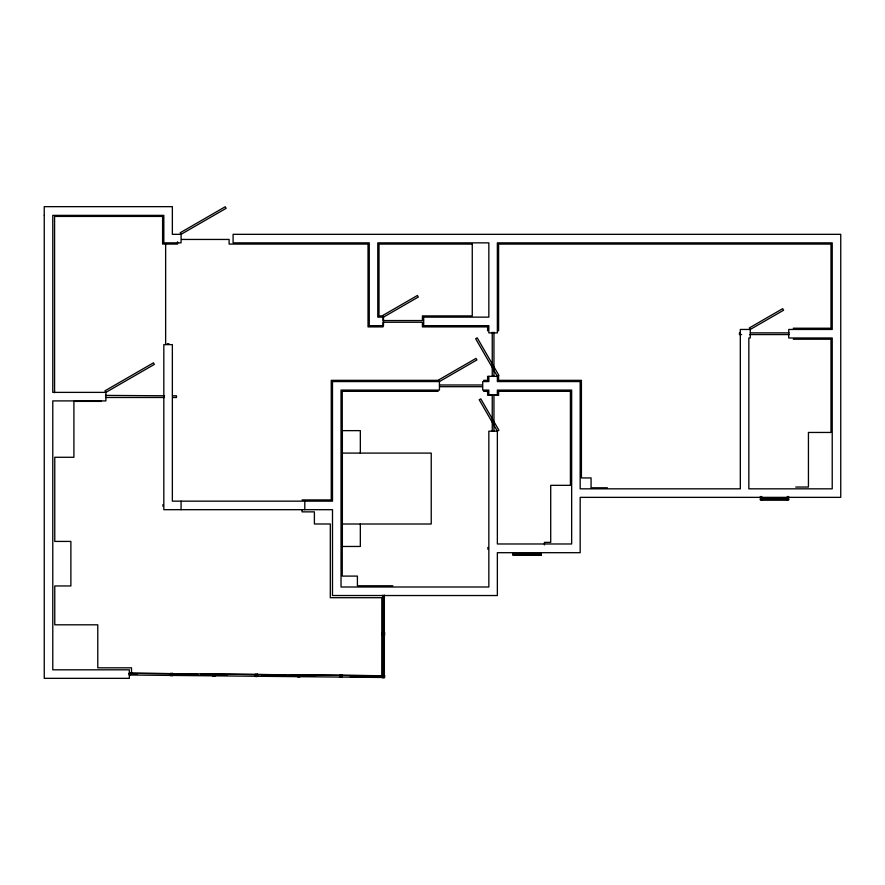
<?xml version="1.0" encoding="UTF-8"?>
<svg xmlns="http://www.w3.org/2000/svg" width="885" height="885" viewBox="0 0 885 885"><rect width="100%" height="100%" fill="white"/><g stroke="black" fill="none" stroke-linecap="round" stroke-linejoin="round"><path stroke-width="1.33" d="M383.459 677.534L383.482 675.742L129.221 673.219L129.21 675.012L383.459 677.49M497.359 376.335L498.919 375.439L477.203 337.816L475.643 338.712L497.359 376.335L497.359 381.568L580.173 381.568L580.173 488.83L740.314 488.83L740.314 329.452L750.259 329.452L783.579 310.226L782.672 308.666L749.363 327.904L750.259 329.452L750.259 337.981L748.843 337.981L748.843 488.83L832.221 488.83L832.221 337.981L788.734 337.981L788.734 329.452L832.221 329.452L832.221 242.855L497.359 242.855L497.359 332.893L488.841 332.893L488.841 325.669L423.705 325.669L423.705 317.14L488.841 317.14L488.841 242.855L377.784 242.855L377.784 317.14L383.482 317.14L418.317 297.028L417.421 295.479L382.585 315.58L383.482 317.14L383.482 325.669L369.255 325.669L369.255 242.855L233.098 242.855L233.098 234.326L840.75 234.326L840.75 497.359L580.173 497.359L580.173 552.694L497.359 552.694L497.359 595.528L332.495 595.528L332.495 509.683L163.825 509.683L163.825 344.619L172.354 344.619L172.354 501.153L332.495 501.153L332.495 381.568L439.436 381.568L476.915 359.93L476.019 358.381L438.54 380.019L439.436 381.568L439.436 390.097L341.024 390.097L341.024 586.998L488.841 586.998L488.841 431.161L497.359 431.161L498.919 430.265L480.787 398.858L479.227 399.755L497.359 431.161L497.359 543.976L571.655 543.976L571.655 390.097L497.359 390.097L497.359 394.887L488.841 394.887L488.841 390.097L482.723 390.097L482.723 381.568L488.841 381.568L488.841 376.335M181.635 239.448L229.115 239.448L229.115 244.083L368.027 244.083L368.027 326.897L382.995 326.897L382.995 322.251L422.41 322.251L422.41 326.897L487.602 326.897L487.602 330.879M793.281 328.224L830.993 328.224L830.993 244.083L498.598 244.083L498.598 330.879M750.502 332.871L789.132 332.871M741.586 334.574L739.462 334.574L739.462 332.871M749.529 334.574L789.177 334.574M793.281 339.22L830.993 339.22L830.993 432.455L808.436 432.455L808.436 487.038L795.737 487.038M167.243 343.767L168.946 343.767M438.141 380.34L331.255 380.34L331.255 499.925L302.073 499.925M483.619 380.34L487.602 380.34L487.602 376.357L498.598 376.357L498.598 380.34L581.412 380.34L581.412 477.933L591.069 477.933L591.069 487.79L607.375 487.79M439.524 384.986L482.248 384.986M439.524 386.69L482.248 386.69M438.141 391.336L342.252 391.336L342.252 576.102L357.407 576.102L357.407 585.77L392.851 585.77M483.619 391.336L487.602 391.336L487.602 395.307L492.248 395.307L492.248 431.26M105.492 395.407L164.499 395.783M172.719 395.783L176.491 395.783L176.491 397.487L172.719 397.487M105.503 397.487L164.499 397.487M101.388 401.381L73.909 401.381L73.909 457.279L54.77 457.279L54.77 541.421L70.877 541.421L70.877 585.958L54.77 585.958L54.77 624.81L97.781 624.81L97.781 667.821L131.522 667.821L131.522 673.286M342.362 453.098L431.238 453.098L431.238 524.009L342.362 524.009M761.719 498.554L787.318 498.554M760.37 499.605L788.668 499.605M512.946 553.103L514.285 553.103M514.285 553.8L539.894 553.8M512.946 554.84L541.244 554.84M129.221 673.253L196.935 673.928M200.298 673.961L285.578 674.812M289.517 674.846L375.196 675.697M379.112 675.742L382.099 675.764M129.221 673.839L137.507 673.928M201.072 674.558L227.323 674.812M289.506 675.432L315.768 675.697M379.333 676.328L382.099 676.35M172.044 674.801L198.306 675.067M261.871 675.697L288.123 675.963M350.305 676.571L377.939 676.848M788.668 496.463L788.668 499.948L760.37 499.948L760.37 496.463M787.318 496.463L787.318 499.948M761.719 496.463L761.719 499.948M544.452 544.883L544.452 542.372L550.713 542.372L550.713 485.334L570.416 485.334L570.416 391.336L498.598 391.336L498.598 395.307L493.952 395.307L493.952 431.26M541.244 552.76L541.244 555.183L512.946 555.183L512.946 552.76M539.894 552.859L539.894 555.183M514.285 552.859L514.285 555.183M493.952 332.262L493.952 376.357M492.248 332.262L492.248 376.357M487.889 547.395L487.889 549.286M384.367 595.328L384.367 676.638L382.574 676.638L382.619 595.328M384.333 595.328L384.333 632.543M384.333 635.297L384.333 675.255M383.747 595.328L383.747 632.543M383.747 635.297L383.747 675.255M381.855 675.764L381.855 597.707L330.315 597.707L330.315 523.986L314.396 523.986L314.396 511.862L302.073 511.862L302.073 509.627M360.328 453.098L360.328 430.641L342.362 430.641L342.362 546.465L360.328 546.465L360.328 524.009M304.794 501.153L304.794 509.683M181.082 501.153L181.082 509.683M177.564 241.76L177.564 244.083L162.597 244.083L162.597 216.416L54.582 216.416L54.582 392.663M165.639 244.083L165.639 344.508M162.973 504.561L162.973 506.264M130.338 672.987L130.338 675.233M44.25 215.376L44.25 678.341L129.343 678.341L129.343 669.812L52.779 669.812L52.779 400.905L105.89 400.905L105.89 392.376L104.994 390.816L153.448 362.839L154.344 364.399L105.89 392.376L52.779 392.376L52.779 215.376L163.825 215.376L163.825 242.855L181.082 242.855L181.082 234.326L180.186 232.766L225.232 206.758L226.129 208.318L181.082 234.326L172.354 234.326L172.354 206.659L44.25 206.659L44.25 215.376M472.258 244.083L379.012 244.083L379.012 315.912L382.995 315.912L382.995 320.547L422.41 320.547L422.41 315.912L472.258 315.912L472.258 244.083M384.599 632.797L382.353 632.797L382.353 635.043L384.599 635.043L384.599 632.797M172.719 673.408L170.473 673.408L170.473 675.653L172.719 675.653L172.719 673.408M215.088 673.828L212.843 673.828L212.843 676.074L215.088 676.074L215.088 673.828M257.469 674.248L255.223 674.248L255.223 676.494L257.469 676.494L257.469 674.248M299.838 674.669L297.603 674.669L297.603 676.914L299.838 676.914L299.838 674.669M342.218 675.089L339.973 675.089L339.973 677.335L342.218 677.335L342.218 675.089M384.599 675.509L382.353 675.509L382.353 677.755L384.599 677.755L384.599 675.509"/></g></svg>
